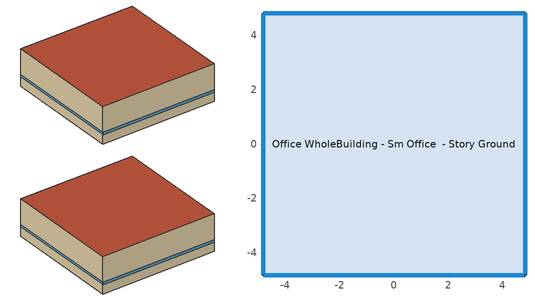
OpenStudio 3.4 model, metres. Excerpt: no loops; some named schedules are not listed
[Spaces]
Office WholeBuilding - Sm Office  - Story Ground
 floor ground (Foundation F 126 Perim 3855 Area 929): -4.82,-4.82 -4.82,4.82 4.82,4.82 4.82,-4.82 z0
 wall outside: -4.82,4.82 -4.82,-4.82 4.82,-4.82 4.82,4.82 -4.82,4.82 z0:3.05
 window (Window U-0.75 SHGC 0.65): -4.82,4.79 -4.82,-4.79 / 4.79,4.82 -4.79,4.82 / 4.82,-4.79 4.82,4.79 / -4.79,-4.82 4.79,-4.82 z0.76:0.95
 roof outside: 4.82,-4.82 4.82,4.82 -4.82,4.82 -4.82,-4.82 z3.05
[Site]
Chicago Ohare Intl Ap: Latitude {deg}=41.98; Longitude {deg}=-87.92; Time Zone {hr}=-6; Elevation {m}=201; Terrain=City
[Site:WaterMainsTemperature]
Calculation Method=Correlation; Annual Average Outdoor Air Temperature {C}=10.825; Maximum Difference In Monthly Average Outdoor Air Temperatures {deltaC}=27.71
[SizingPeriod:DesignDay] Daily Dry-Bulb Temperature Range {deltaC}=11.2; Barometric Pressure {Pa}=100666; Wind Speed {m/s}=4.6; Wind Direction {deg}=220; Sky Clearness=0; Rain Indicator=No; Snow Indicator=No; Day of Month=21; Month=7; Day Type=SummerDesignDay; Daylight Saving Time Indicator=No; Dry-Bulb Temperature Range Modifier Type=DefaultMultipliers; Solar Model Indicator=ASHRAETau; ASHRAE Clear Sky Optical Depth for Beam Irradiance=0.431; ASHRAE Clear Sky Optical Depth for Diffuse Irradiance=2.175
Name | Maximum Dry-Bulb Temperature {C} | Humidity Condition Type | Wetbulb or DewPoint at Maximum Dry-Bulb {C}
Hartford Bradley In Ann Clg .4% Condns DB=>MWB 1 | 33 | Wetbulb | 23
Hartford Bradley In Ann Clg .4% Condns WB=>MDB 1 | 30.4 | Wetbulb | 24.6
Hartford Bradley In Ann Clg 1% Condns DB=>MWB 1 | 31.4 | Wetbulb | 22.2
Hartford Bradley In Ann Clg 2% Condns DP=>MDB 1 | 25.5 | Dewpoint | 21.5
[ClimateZones]
Climate Zone Institution Name 1=ASHRAE; Climate Zone Document Name 1=ANSI/ASHRAE Standard 169; Climate Zone Document Year 1=2006; Climate Zone Value 1=ASHRAE 169-2013-5A; Climate Zone Institution Name 2=CEC; Climate Zone Document Name 2=California Climate Zone Descriptions; Climate Zone Document Year 2=1995
[Building]
ComStock DOE Ref Pre-1980|SmallOffice: North Axis {deg}=45; Default Construction Set=ComStock DOE Ref Pre-1980 - Office - ASHRAE 169-2013-5A; Default Schedule Set=Building Default Schedule Set; Standards Building Type=Office
[Site:GroundTemperature:FCfactorMethod]
January Ground Temperature {C}=9.7; February Ground Temperature {C}=6; March Ground Temperature {C}=-2.2; April Ground Temperature {C}=-3.4; May Ground Temperature {C}=-4.2; June Ground Temperature {C}=2.7; July Ground Temperature {C}=7.5; August Ground Temperature {C}=13.7; September Ground Temperature {C}=18.6; October Ground Temperature {C}=22; November Ground Temperature {C}=20.7; December Ground Temperature {C}=16.5
[Construction:FfactorGroundFloor]
Foundation F 126 Perim 3855 Area 929: F-Factor {W/m-K}=1.26344; Area {m2}=92.90304; PerimeterExposed {m}=38.5545
[DefaultConstructionSet]
ComStock DOE Ref Pre-1980 - Office - ASHRAE 169-2013-5A: Default Exterior Surface Constructions=Default Surface Constructions 1; Default Interior Surface Constructions=Default Surface Constructions 2; Default Ground Contact Surface Constructions=Default Surface Constructions 3; Default Exterior SubSurface Constructions=Default Sub Surface Constructions 1; Default Interior SubSurface Constructions=Default Sub Surface Constructions 2; Interior Partition Construction=Typical Interior Partition
[DefaultSurfaceConstructions]
Name | Floor Construction | Wall Construction | Roof Ceiling Construction
Default Surface Constructions 1 | Typical Insulated Exterior Mass Floor | Typical Insulated Metal Building Wall R-6.41 | Typical IEAD Roof R-13.89
Default Surface Constructions 2 | Typical Interior Floor | Typical Interior Wall | Typical Interior Ceiling
Default Surface Constructions 3 | Typical Insulated Carpeted 6in Slab Floor | Typical Insulated Basement Mass Wall
[Construction]
Typical Insulated Exterior Mass Floor: 4 in. Normalweight Concrete Floor, Typical Carpet Pad
Typical IEAD Roof R-13.89: Roof Membrane, Typical Insulation R-12.77, Metal Roof Surface
Typical Interior Floor: 100mm Normalweight concrete floor, CP02 CARPET PAD
Typical Interior Wall: G01 13mm gypsum board, G01 13mm gypsum board
Typical Interior Ceiling: CP02 CARPET PAD, 100mm Normalweight concrete floor
Typical Insulated Carpeted 6in Slab Floor: 6 in. Normalweight Concrete Floor, Typical Carpet Pad
Typical Insulated Basement Mass Wall: 8 in. Concrete Block Basement Wall
U 0.62 SHGC 0.41 Simple Glazing Window U-0.62 SHGC 0.41: U 0.62 SHGC 0.41 Simple Glazing U-0.62 SHGC 0.41
U 0.62 SHGC 0.41 Simple Glazing Window U-0.62 SHGC 0.41 1: U 0.62 SHGC 0.41 Simple Glazing U-0.62 SHGC 0.41 1
Typical Insulated Metal Door: F08 Metal surface, Typical Insulation R-5.11
U 0.88 SHGC 0.16 Sgl Ref-A-L Clr 6mm: REF A CLEAR LO 6MM
Typical Overhead Door: Typical Insulation R-5.11
Typical Interior Window: Clear 3mm
Typical Interior Door; Typical Interior Partition: G05 25mm wood
Typical Insulated Metal Building Wall R-6.41: Metal Siding, Typical Insulation R-5.11, 1/2IN Gypsum
InteriorFurnishings 1: Std Wood 6inch 1
Window U-0.75 SHGC 0.65: Simple Glazing Double - No LowE - Clear - Aluminum
[Material] Thermal Absorptance=0.9
Name | Roughness | Thickness {m} | Conductivity {W/m-K} | Density {kg/m3} | Specific Heat {J/kg-K} | Solar Absorptance | Visible Absorptance
4 in. Normalweight Concrete Floor | MediumRough | 0.1016 | 2.31 | 2322 | 832 | 0.7 | 0.7
1/2IN Gypsum | Smooth | 0.0127 | 0.16 | 784.9 | 830 | 0.4 | 0.4
Roof Membrane | VeryRough | 0.0095 | 0.16 | 1121.29 | 1460 | 0.7 | 0.7
Metal Roof Surface; F08 Metal surface | Smooth | 0.0008 | 45.28 | 7824 | 500 | 0.7 | 0.7
100mm Normalweight concrete floor | MediumRough | 0.1016 | 2.31045 | 2322 | 832.557 | 0.7 | 0.7
G01 13mm gypsum board | Smooth | 0.0127 | 0.160031 | 800.001 | 1090.73 | 0.7 | 0.5
6 in. Normalweight Concrete Floor | MediumRough | 0.1524 | 2.31 | 2322 | 832 | 0.7 | 0.7
8 in. Concrete Block Basement Wall | MediumRough | 0.2032 | 1.326 | 1842 | 912 | 0.7 | 0.7
G05 25mm wood | MediumSmooth | 0.0254 | 0.15 | 608 | 1630 | 0.5 | 0.5
Metal Siding | Smooth | 0.0015 | 44.96 | 7688.86 | 410 | 0.7 | 0.7
Std Wood 6inch 1 | MediumSmooth | 0.15 | 0.12 | 540 | 1210 | 0.7 | 0.7
[Material:NoMass] Roughness=Smooth; Thermal Absorptance=0.9; Solar Absorptance=0.7
Name | Thermal Resistance {m2-K/W} | Visible Absorptance
Typical Carpet Pad; CP02 CARPET PAD | 0.21648 | 0.8
Typical Insulation R-12.77 | 2.24922 | 0.7
Typical Insulation R-5.11 | 0.899809 | 0.7
[DefaultSubSurfaceConstructions]
Name | Fixed Window Construction | Operable Window Construction | Door Construction | Glass Door Construction | Overhead Door Construction | Tubular Daylight Dome Construction | Tubular Daylight Diffuser Construction
Default Sub Surface Constructions 1 | U 0.62 SHGC 0.41 Simple Glazing Window U-0.62 SHGC 0.41 | U 0.62 SHGC 0.41 Simple Glazing Window U-0.62 SHGC 0.41 1 | Typical Insulated Metal Door | U 0.88 SHGC 0.16 Sgl Ref-A-L Clr 6mm | Typical Overhead Door | Typical Interior Window | Typical Interior Window
Default Sub Surface Constructions 2 | Typical Interior Window | Typical Interior Window | Typical Interior Door
[WindowMaterial:SimpleGlazingSystem]
Name | U-Factor {W/m2-K} | Solar Heat Gain Coefficient | Visible Transmittance
U 0.62 SHGC 0.41 Simple Glazing U-0.62 SHGC 0.41; U 0.62 SHGC 0.41 Simple Glazing U-0.62 SHGC 0.41 1 | 3.52052 | 0.41 | 0.32
Simple Glazing Double - No LowE - Clear - Aluminum | 4.23598 | 0.646 | 0.671
[WindowMaterial:Glazing] Optical Data Type=SpectralAverage; Infrared Transmittance at Normal Incidence=0; Front Side Infrared Hemispherical Emissivity=0.84; Conductivity {W/m-K}=0.9; Dirt Correction Factor for Solar and Visible Transmittance=1; Solar Diffusing=No
Name | Thickness {m} | Solar Transmittance at Normal Incidence | Front Side Solar Reflectance at Normal Incidence | Back Side Solar Reflectance at Normal Incidence | Visible Transmittance at Normal Incidence | Front Side Visible Reflectance at Normal Incidence | Back Side Visible Reflectance at Normal Incidence | Back Side Infrared Hemispherical Emissivity
REF A CLEAR LO 6MM | 0.006 | 0.066 | 0.341 | 0.493 | 0.08 | 0.41 | 0.37 | 0.4
Clear 3mm | 0.003 | 0.837 | 0.075 | 0.075 | 0.898 | 0.081 | 0.081 | 0.84
[SpaceType]
Office WholeBuilding - Sm Office - ComStock DOE Ref Pre-1980: Default Schedule Set=Office WholeBuilding - Sm Office Schedule Set; Design Specification Outdoor Air Object=Office WholeBuilding - Sm Office Ventilation; Standards Building Type=Office; Standards Space Type=WholeBuilding - Sm Office
[BuildingStory]
Story Ground: Nominal Z Coordinate {m}=0; Nominal Floor to Floor Height {m}=3.048
[Space]
Office WholeBuilding - Sm Office  - Story Ground: Space Type=Office WholeBuilding - Sm Office - ComStock DOE Ref Pre-1980; Building Story=Story Ground; Thermal Zone=Zone Office WholeBuilding - Sm Office  - Story Ground
[ThermalZone]
Zone Office WholeBuilding - Sm Office  - Story Ground: Multiplier=1; Thermostat=Office WholeBuilding - Sm Office - ComStock DOE Ref Pre-1980 Thermostat; Use Ideal Air Loads=No
[People:Definition]
Office WholeBuilding - Sm Office People Definition: Number of People Calculation Method=People/Area; People per Space Floor Area {person/m2}=0.0538196; Fraction Radiant=0.3
[People]
Office WholeBuilding - Sm Office People: People Definition=Office WholeBuilding - Sm Office People Definition; Space or SpaceType=Office WholeBuilding - Sm Office - ComStock DOE Ref Pre-1980; Work Efficiency Schedule=Work Efficiency Schedule; Clothing Insulation Schedule=Clothing Schedule; Air Velocity Schedule=Air Velocity Schedule; Multiplier=1
[Lights:Definition] Design Level Calculation Method=Watts/Area; Fraction Visible=0.2; Return Air Fraction=0
Name | Watts per Space Floor Area {W/m2} | Fraction Radiant
Office WholeBuilding - Sm Office - ComStock DOE Ref Pre-1980 General Lights Definition | 5.0993 | 0.31
Office WholeBuilding - Sm Office - ComStock DOE Ref Pre-1980 Wall Wash Lights Definition | 3.64317 | 0.125
[ElectricEquipment:Definition]
Office WholeBuilding - Sm Office Elec Equip Definition: Design Level Calculation Method=Watts/Area; Watts per Space Floor Area {W/m2}=6.78126; Fraction Latent=0; Fraction Radiant=0.5; Fraction Lost=0
[ElectricEquipment]
Office WholeBuilding - Sm Office Elec Equip: Electric Equipment Definition=Office WholeBuilding - Sm Office Elec Equip Definition; Space or SpaceType=Office WholeBuilding - Sm Office - ComStock DOE Ref Pre-1980; Schedule=Office BLDG_EQUIP_EndUseData BPR Adjusted
[DesignSpecification:OutdoorAir]
Office WholeBuilding - Sm Office Ventilation: Outdoor Air Method=Sum; Outdoor Air Flow per Person {m3/s-person}=0.00943895
[DefaultScheduleSet]
Name | Number of People Schedule | People Activity Level Schedule | Lighting Schedule | Electric Equipment Schedule | Infiltration Schedule | Hours of Operation Schedule
Office WholeBuilding - Sm Office Schedule Set | Small Office Bldg Occ | Small Office Activity | Office BLDG_LIGHT_EndUseData | Office BLDG_EQUIP_EndUseData | Small Office Infil Quarter On
Building Default Schedule Set |  |  |  |  |  | Building Hours of Operation NonResidential
[SpaceInfiltration:DesignFlowRate]
Office WholeBuilding - Sm Office  - Story Ground Infiltration: Space or SpaceType=Office WholeBuilding - Sm Office  - Story Ground; Schedule=Always On Discrete; Design Flow Rate Calculation Method=Flow/ExteriorArea; Flow per Exterior Surface Area {m3/s-m2}=0.000572573; Constant Term Coefficient=0; Temperature Term Coefficient=0; Velocity Term Coefficient=0.224; Velocity Squared Term Coefficient=0
[Exterior:Lights:Definition]
Name | Design Level {W}
Parking Areas and Drives Def (W/ft^2) | 0.0497494
Building Facades Def (W/ft^2) | 0.25
Main Entries Def (W/ft) | 30
Other Doors Def (W/ft) | 25
[Exterior:Lights] Schedule=Always On Discrete; Control Option=AstronomicalClock
Name | Exterior Lights Definition | Multiplier
Parking Areas and Drives | Parking Areas and Drives Def (W/ft^2) | 1620
Building Facades | Building Facades Def (W/ft^2) | 1264.91
Main Entries | Main Entries Def (W/ft) | 8
Other Doors | Other Doors Def (W/ft) | 0.8
[ThermostatSetpoint:DualSetpoint]
Office WholeBuilding - Sm Office - ComStock DOE Ref Pre-1980 Thermostat: Heating Setpoint Temperature Schedule=Small Office HtgSetp; Cooling Setpoint Temperature Schedule=Small Office ClgSetp
[AvailabilityManager:NightCycle]
Availability Manager Night Cycle 1: Applicability Schedule=Always On Discrete; Control Type=CycleOnAnyZoneFansOnly; Thermostat Tolerance {deltaC}=1; Cycling Run Time {s}=1800
[InternalMass:Definition]
Internal Mass Definition 2: Construction=InteriorFurnishings 1; Design Level Calculation Method=SurfaceArea/Area; Surface Area per Space Floor Area=2
[InternalMass]
Office WholeBuilding - Sm Office  - Story Ground Mass: Internal Mass Definition=Internal Mass Definition 2; Space or SpaceType=Office WholeBuilding - Sm Office  - Story Ground; Multiplier=1
[Lights] Space or SpaceType=Office WholeBuilding - Sm Office - ComStock DOE Ref Pre-1980; Schedule=Office BLDG_LIGHT_EndUseData BPR Adjusted; Fraction Replaceable=1
Name | Lights Definition
Office WholeBuilding - Sm Office - ComStock DOE Ref Pre-1980 General Lighting | Office WholeBuilding - Sm Office - ComStock DOE Ref Pre-1980 General Lights Definition
Office WholeBuilding - Sm Office - ComStock DOE Ref Pre-1980 Wall Wash Lighting | Office WholeBuilding - Sm Office - ComStock DOE Ref Pre-1980 Wall Wash Lights Definition
[Coil:Heating:Electric]
Zone Office WholeBuilding - Sm Office  - Story Ground PSZ-AC DOAS Airloop DOAS Electric Heating Coil: Availability Schedule=Always On Discrete; Efficiency=1
[Schedule:Ruleset]
Name | Default Day Schedule | Summer Design Day Schedule | Winter Design Day Schedule
Clothing Schedule | Clothing Schedule Default Winter Clothes
Air Velocity Schedule | Air Velocity Schedule Default
Work Efficiency Schedule | Work Efficiency Schedule Default
Small Office Bldg Occ | Small Office Bldg Occ Default | Small Office Bldg Occ Summer Design Day | Small Office Bldg Occ Winter Design Day
Small Office Activity | Small Office Activity Default | Small Office Activity Summer Design Day | Small Office Activity Winter Design Day
Office BLDG_LIGHT_EndUseData | Office BLDG_LIGHT_EndUseData Default | Office BLDG_LIGHT_EndUseData Summer Design Day | Office BLDG_LIGHT_EndUseData Winter Design Day
Office BLDG_EQUIP_EndUseData | Office BLDG_EQUIP_EndUseData Default | Office BLDG_EQUIP_EndUseData Summer Design Day | Office BLDG_EQUIP_EndUseData Winter Design Day
Small Office Infil Quarter On | Small Office Infil Quarter On Default | Small Office Infil Quarter On Summer Design Day | Small Office Infil Quarter On Winter Design Day
Small Office HtgSetp | Small Office HtgSetp Default | Schedule Day 5 | Schedule Day 6
Small Office ClgSetp | Small Office ClgSetp Default | Schedule Day 2 | Schedule Day 3
Building Hours of Operation NonResidential | Building Hours of Operation NonResidential Default | Building Hours of Operation NonResidential Summer Design Day | Building Hours of Operation NonResidential Winter Design Day
Office BLDG_LIGHT_EndUseData BPR Adjusted | Office BLDG_LIGHT_EndUseData Default 1 | Office BLDG_LIGHT_EndUseData Summer Design Day 1 | Office BLDG_LIGHT_EndUseData Winter Design Day 1
Office BLDG_EQUIP_EndUseData BPR Adjusted | Office BLDG_EQUIP_EndUseData Default 1 | Office BLDG_EQUIP_EndUseData Summer Design Day 1 | Office BLDG_EQUIP_EndUseData Winter Design Day 1
[Schedule:Day]
Clothing Schedule Default Winter Clothes; Office BLDG_LIGHT_EndUseData Summer Design Day; Office BLDG_EQUIP_EndUseData Summer Design Day; Small Office Infil Quarter On Sun Day; Building Hours of Operation NonResidential Winter Design Day; Building Hours of Operation NonResidential Summer Design Day; Office BLDG_LIGHT_EndUseData Summer Design Day 1; Office BLDG_EQUIP_EndUseData Summer Design Day 1: 24, 0, 1
Clothing Schedule Summer Clothes: 24, 0, 0.5
Air Velocity Schedule Default: 24, 0, 0.2
Work Efficiency Schedule Default; Small Office Bldg Occ Winter Design Day; Office BLDG_LIGHT_EndUseData Winter Design Day; Office BLDG_EQUIP_EndUseData Winter Design Day; Office BLDG_LIGHT_EndUseData Winter Design Day 1; Office BLDG_EQUIP_EndUseData Winter Design Day 1: 24, 0, 0
Small Office Bldg Occ Default: Yes, 0, 5, 0.0791667, 0, 15, 0.075, 0, 25, 0.0708333, 0, 35, 0.0666667, 0, 45, 0.0625, 0, 55, 0.0583333, 1, 5, 0.0541667, 1, 15, 0.05, 2, 15, 0.05, 2, 25, 0.0388889, 2, 35, 0.0277778, 2, 45, 0.0166667, 2, 55, 0.00555556, 3, 0, 0, 6, 30, 0, 6, 40, 0.0166667, 6, 50, 0.0333333, 7, 0, 0.05, 7, 10, 0.0666667, 7, 20, 0.0833333, 7, 30, 0.1, 7, 40, 0.116667, 7, 50, 0.133333, 8, 0, 0.15, 8, 9, 0.166667, 8, 19, 0.183333, 8, 29, 0.2, 8, 30, 0.2, 8, 39, 0.325, 8, 49, 0.45, 8, 59, 0.575, 9, 9, 0.7, 9, 19, 0.825, 9, 29, 0.95, 9, 30, 0.95, 14, 7, 0.95, 14, 17, 0.875, 14, 27, 0.8, 14, 37, 0.725, 14, 47, 0.65, 14, 57, 0.575, 15, 7, 0.5, 15, 17, 0.575, 15, 27, 0.65, 15, 37, 0.725, 15, 47, 0.8, 15, 57, 0.875, 16, 7, 0.95, 20, 45, 0.95, 20, 55, 0.841667, 21, 5, 0.733333, 21, 15, 0.625, 21, 25, 0.516667, 21, 35, 0.408333, 21, 45, 0.3, 21, 55, 0.266667, 22, 5, 0.233333, 22, 15, 0.2, 22, 25, 0.166667, 22, 35, 0.133333, 22, 45, 0.1, 23, 15, 0.1, 23, 25, 0.0958333, 23, 35, 0.0916667, 23, 45, 0.0875, 23, 55, 0.0833333, 24, 0, 0.0791667
Small Office Bldg Occ Sat Day: Yes, 4, 45, 0, 4, 55, 0.00833333, 5, 5, 0.0166667, 5, 15, 0.025, 5, 25, 0.0333333, 5, 35, 0.0416667, 5, 45, 0.05, 5, 55, 0.0583333, 6, 5, 0.0666667, 6, 15, 0.075, 6, 25, 0.0833333, 6, 35, 0.0916667, 6, 45, 0.1, 6, 55, 0.107619, 7, 5, 0.115238, 7, 15, 0.122857, 7, 25, 0.130476, 7, 35, 0.138095, 7, 45, 0.145714, 7, 55, 0.153333, 8, 5, 0.160952, 8, 15, 0.168571, 8, 25, 0.17619, 8, 35, 0.18381, 8, 45, 0.191429, 8, 54, 0.199048, 9, 4, 0.206667, 9, 14, 0.214286, 9, 24, 0.221905, 9, 34, 0.229524, 9, 44, 0.237143, 9, 54, 0.244762, 10, 4, 0.252381, 10, 14, 0.26, 10, 24, 0.267619, 10, 34, 0.275238, 10, 44, 0.282857, 10, 54, 0.290476, 11, 4, 0.298095, 11, 7, 0.3, 12, 7, 0.3, 12, 17, 0.291667, 12, 27, 0.283333, 12, 37, 0.275, 12, 47, 0.266667, 12, 57, 0.258333, 13, 7, 0.25, 13, 17, 0.241667, 13, 27, 0.233333, 13, 37, 0.225, 13, 47, 0.216667, 13, 57, 0.208333, 14, 7, 0.2, 14, 17, 0.191667, 14, 27, 0.183333, 14, 37, 0.175, 14, 47, 0.166667, 14, 57, 0.158333, 15, 7, 0.15, 15, 17, 0.141667, 15, 27, 0.133333, 15, 37, 0.125, 15, 47, 0.116667, 15, 57, 0.108333, 16, 7, 0.1, 19, 30, 0.1, 19, 40, 0.0958333, 19, 50, 0.0916667, 20, 0, 0.0875, 20, 10, 0.0833333, 20, 20, 0.0791667, 20, 30, 0.075, 20, 40, 0.0708333, 20, 50, 0.0666667, 21, 0, 0.0625, 21, 10, 0.0583333, 21, 20, 0.0541667, 21, 30, 0.05, 21, 40, 0.0458333, 21, 50, 0.0416667, 22, 0, 0.0375, 22, 10, 0.0333333, 22, 20, 0.0291667, 22, 30, 0.025, 22, 40, 0.0208333, 22, 50, 0.0166667, 23, 0, 0.0125, 23, 10, 0.00833333, 23, 20, 0.00416667, 23, 30, 0, 24, 0, 0
Small Office Bldg Occ Summer Design Day: 6, 0, 0, 22, 0, 1, 24, 0, 0.05
Small Office Bldg Occ WntrDsn|Sun Day: Yes, 5, 45, 0, 24, 0, 0
Small Office Activity Default; autogen Small Office Activity 0_day_sch; autogen Small Office Activity 1_day_sch: Yes, 24, 0, 120
Small Office Activity Winter Design Day; Small Office Activity Summer Design Day: 24, 0, 120
Office BLDG_LIGHT_EndUseData Default: Yes, 0, 5, 0.0897193, 0, 15, 0.088864, 0, 25, 0.0880087, 0, 35, 0.0871533, 0, 45, 0.086298, 0, 55, 0.0864745, 1, 5, 0.086651, 1, 15, 0.0868275, 1, 25, 0.087004, 1, 35, 0.0871805, 1, 45, 0.087357, 1, 55, 0.0872638, 2, 5, 0.0871707, 2, 15, 0.0870775, 2, 25, 0.0869843, 2, 30, 0.033997, 2, 35, 0.0868912, 2, 39, 0.034449, 2, 45, 0.086798, 2, 49, 0.034901, 2, 55, 0.0813232, 2, 59, 0.035353, 3, 5, 0.0758483, 3, 9, 0.035805, 3, 15, 0.0703735, 3, 19, 0.036257, 3, 25, 0.0648987, 3, 29, 0.036709, 3, 30, 0.036709, 3, 35, 0.0594238, 3, 39, 0.0389998, 3, 45, 0.053949, 3, 49, 0.0412907, 3, 55, 0.0531798, 3, 59, 0.0435815, 4, 5, 0.0524107, 4, 9, 0.0458723, 4, 15, 0.0516415, 4, 19, 0.0481632, 4, 25, 0.0508723, 4, 30, 0.050454, 4, 35, 0.0501032, 4, 40, 0.0485905, 4, 45, 0.049334, 4, 50, 0.046727, 5, 0, 0.0448635, 5, 10, 0.043, 5, 20, 0.0411365, 5, 30, 0.039273, 5, 40, 0.0395075, 5, 50, 0.039742, 6, 0, 0.0399765, 6, 10, 0.040211, 6, 20, 0.0404455, 6, 30, 0.04068, 6, 40, 0.0481952, 6, 50, 0.0557103, 7, 0, 0.0632255, 7, 10, 0.0707407, 7, 20, 0.0782558, 7, 30, 0.085771, 7, 40, 0.102601, 7, 50, 0.119431, 8, 0, 0.136262, 8, 9, 0.153092, 8, 19, 0.169922, 8, 29, 0.186752, 8, 30, 0.186752, 8, 39, 0.245974, 8, 49, 0.305197, 8, 59, 0.364419, 9, 9, 0.423641, 9, 19, 0.482864, 9, 29, 0.542086, 9, 30, 0.542086, 9, 39, 0.580584, 9, 49, 0.619082, 9, 59, 0.657579, 10, 9, 0.696077, 10, 19, 0.734575, 10, 29, 0.773073, 10, 30, 0.773073, 10, 39, 0.784763, 10, 49, 0.796454, 10, 59, 0.808144, 11, 9, 0.819834, 11, 19, 0.831525, 11, 29, 0.843215, 11, 30, 0.843215, 11, 39, 0.843646, 11, 49, 0.844077, 11, 59, 0.844507, 12, 9, 0.844938, 12, 19, 0.845369, 12, 29, 0.8458, 12, 39, 0.846231, 12, 49, 0.846661, 12, 59, 0.847092, 13, 9, 0.847523, 13, 19, 0.847954, 13, 29, 0.848385, 13, 39, 0.848815, 13, 49, 0.849246, 13, 59, 0.849677, 14, 7, 0.85, 14, 17, 0.844657, 14, 27, 0.839313, 14, 37, 0.83397, 14, 47, 0.828626, 14, 57, 0.823283, 15, 7, 0.817939, 15, 17, 0.809622, 15, 27, 0.801306, 15, 37, 0.792989, 15, 47, 0.784672, 15, 57, 0.776356, 16, 7, 0.768039, 16, 17, 0.772064, 16, 27, 0.776089, 16, 37, 0.780114, 16, 47, 0.784138, 16, 57, 0.788163, 17, 7, 0.792188, 17, 17, 0.78769, 17, 27, 0.783193, 17, 37, 0.778695, 17, 47, 0.774197, 17, 57, 0.7697, 18, 7, 0.765202, 18, 17, 0.757681, 18, 27, 0.75016, 18, 37, 0.742639, 18, 47, 0.735118, 18, 57, 0.727597, 19, 7, 0.720076, 19, 17, 0.712555, 19, 27, 0.705034, 19, 37, 0.697513, 19, 47, 0.689992, 19, 57, 0.682471, 20, 7, 0.67495, 20, 17, 0.667429, 20, 27, 0.659908, 20, 37, 0.652387, 20, 45, 0.646746, 20, 55, 0.588936, 21, 5, 0.531125, 21, 15, 0.473315, 21, 25, 0.415505, 21, 35, 0.357694, 21, 45, 0.299884, 21, 55, 0.272467, 22, 5, 0.245049, 22, 15, 0.217631, 22, 25, 0.190214, 22, 35, 0.162796, 22, 45, 0.135379, 22, 55, 0.128054, 23, 5, 0.120729, 23, 15, 0.113405, 23, 25, 0.10608, 23, 35, 0.0987548, 23, 45, 0.09143, 23, 55, 0.0905747, 24, 0, 0.0897193
Office BLDG_LIGHT_EndUseData Sat Day: Yes, 0, 10, 0.0231778, 0, 15, 0.00555501, 0, 20, 0.0230559, 0, 24, 0.00566977, 0, 30, 0.0229339, 0, 34, 0.00578453, 0, 40, 0.022812, 0, 44, 0.00589928, 0, 49, 0.02269, 0, 50, 0.0419031, 0, 54, 0.00601404, 0, 59, 0.0225681, 1, 0, 0.0418753, 1, 4, 0.0061288, 1, 9, 0.0224461, 1, 10, 0.0418794, 1, 15, 0.00624355, 1, 19, 0.0223241, 1, 20, 0.0418836, 1, 25, 0.00520296, 1, 30, 0.0222022, 1, 35, 0.00416237, 1, 40, 0.0220802, 1, 45, 0.00312178, 1, 50, 0.0219583, 1, 55, 0.00208118, 2, 0, 0.0218363, 2, 5, 0.00104059, 2, 9, 0.0217144, 2, 15, 0, 2, 19, 0.0215924, 2, 24, 0.000811079, 2, 29, 0.0214704, 2, 34, 0.00162216, 2, 39, 0.0213485, 2, 44, 0.00243324, 2, 49, 0.0212265, 2, 54, 0.00324432, 2, 59, 0.0211046, 3, 4, 0.00405539, 3, 9, 0.0209826, 3, 14, 0.00486647, 3, 15, 0.00486647, 3, 19, 0.0208607, 3, 24, 0.00426646, 3, 29, 0.0207387, 3, 34, 0.00366645, 3, 39, 0.0206167, 3, 44, 0.00306645, 3, 49, 0.0204948, 3, 54, 0.00246644, 3, 59, 0.0203728, 4, 4, 0.00186643, 4, 9, 0.0202509, 4, 15, 0.00126642, 4, 19, 0.0201289, 4, 25, 0.00145658, 4, 29, 0.020007, 4, 35, 0.00164674, 4, 39, 0.019885, 4, 45, 0.00183691, 4, 49, 0.019763, 4, 55, 0.00202707, 5, 0, 0.0196411, 5, 5, 0.00221724, 5, 10, 0.0195191, 5, 15, 0.0024074, 5, 20, 0.0193972, 5, 25, 0.00495627, 5, 30, 0.0192752, 5, 35, 0.00750515, 5, 40, 0.0191533, 5, 45, 0.010054, 5, 50, 0.0190313, 5, 55, 0.0126029, 6, 0, 0.0189093, 6, 5, 0.0151518, 6, 10, 0.0187874, 6, 15, 0.0177006, 6, 20, 0.0186654, 6, 25, 0.0160862, 6, 30, 0.0185435, 6, 35, 0.0144718, 6, 40, 0.0184215, 6, 45, 0.0128574, 6, 50, 0.0182995, 6, 55, 0.0112429, 7, 0, 0.0181776, 7, 5, 0.00962851, 7, 10, 0.0180556, 7, 15, 0.00801409, 7, 20, 0.0179337, 7, 25, 0.010246, 7, 30, 0.0178117, 7, 35, 0.012478, 7, 40, 0.0176898, 7, 45, 0.0147099, 7, 50, 0.0175678, 7, 55, 0.0169418, 8, 0, 0.0174458, 8, 5, 0.0191738, 8, 10, 0.0173239, 8, 15, 0.0214057, 8, 20, 0.0172019, 8, 24, 0.0228208, 8, 30, 0.01708, 8, 34, 0.0242358, 8, 40, 0.016958, 8, 44, 0.0256509, 8, 50, 0.0168361, 8, 54, 0.0270659, 9, 0, 0.0167141, 9, 4, 0.0284809, 9, 10, 0.0165921, 9, 14, 0.029896, 9, 20, 0.0164702, 9, 24, 0.031311, 9, 30, 0.0163482, 9, 34, 0.0327261, 9, 39, 0.0162263, 9, 44, 0.0341411, 9, 49, 0.0161043, 9, 54, 0.0355562, 9, 59, 0.0159824, 10, 4, 0.0369712, 10, 9, 0.0158604, 10, 14, 0.0383863, 10, 19, 0.0157384, 10, 24, 0.0398013, 10, 29, 0.0156165, 10, 34, 0.0412163, 10, 39, 0.0154945, 10, 44, 0.0426314, 10, 49, 0.0153726, 10, 54, 0.0440464, 10, 59, 0.0152506, 11, 4, 0.0454615, 11, 9, 0.0151287, 11, 14, 0.0468765, 11, 19, 0.0150067, 11, 24, 0.0482916, 11, 29, 0.0148847, 11, 34, 0.0497066, 11, 37, 0.0500604, 11, 39, 0.0147628, 11, 47, 0.0566684, 11, 49, 0.0146408, 11, 57, 0.0632764, 11, 59, 0.0145189, 12, 7, 0.0698844, 12, 9, 0.0143969, 12, 17, 0.0764924, 12, 19, 0.014275, 12, 27, 0.0831004, 12, 29, 0.014153, 12, 37, 0.0897084, 12, 39, 0.014031, 12, 49, 0.0139091, 12, 59, 0.0137871, 13, 9, 0.0136652, 13, 19, 0.0135432, 13, 29, 0.0134213, 13, 39, 0.0132993, 13, 49, 0.0131773, 13, 59, 0.0130554, 14, 9, 0.0129334, 14, 19, 0.0128115, 14, 29, 0.0126895, 14, 37, 0.0897084, 14, 39, 0.0125676, 14, 47, 0.0881019, 14, 49, 0.0124456, 14, 57, 0.0864954, 14, 59, 0.0123236, 15, 7, 0.0848889, 15, 9, 0.0122017, 15, 17, 0.0832824, 15, 19, 0.0120797, 15, 27, 0.0816759, 15, 29, 0.0119578, 15, 37, 0.0800694, 15, 39, 0.0118358, 15, 47, 0.0787936, 15, 49, 0.0117139, 15, 57, 0.0775177, 15, 59, 0.0115919, 16, 7, 0.0762419, 16, 9, 0.0114699, 16, 17, 0.074966, 16, 19, 0.011348, 16, 27, 0.0736902, 16, 29, 0.011226, 16, 37, 0.0724143, 16, 39, 0.0111041, 16, 47, 0.0711385, 16, 49, 0.0109821, 16, 57, 0.0698626, 16, 59, 0.0108602, 17, 7, 0.0685868, 17, 9, 0.0107382, 17, 17, 0.0673109, 17, 19, 0.0106162, 17, 27, 0.066035, 17, 29, 0.0104943, 17, 37, 0.0647592, 17, 39, 0.0103723, 17, 47, 0.0634833, 17, 49, 0.0102504, 17, 57, 0.0622075, 17, 59, 0.0101284, 18, 7, 0.0609316, 18, 9, 0.0100065, 18, 17, 0.0596558, 18, 19, 0.0098845, 18, 27, 0.0583799, 18, 29, 0.00976254, 18, 37, 0.0571041, 18, 39, 0.00964058, 18, 47, 0.0558282, 18, 49, 0.00951862, 18, 57, 0.0545524, 18, 59, 0.00939667, 19, 0, 0.0542334, 19, 9, 0.00927471, 19, 10, 0.0534844, 19, 19, 0.00915275, 19, 20, 0.0527354, 19, 30, 0.0090308, 19, 40, 0.00890884, 19, 50, 0.00878688, 20, 0, 0.00866492, 20, 10, 0.00854297, 20, 20, 0.00842101, 20, 30, 0.00829905, 20, 40, 0.00817709, 20, 50, 0.00805514, 21, 0, 0.00793318, 21, 10, 0.00781122, 21, 20, 0.00768927, 21, 30, 0.00756731, 21, 40, 0.00744535, 21, 50, 0.00732339, 22, 0, 0.041886, 22, 10, 0.042165, 22, 20, 0.042444, 22, 30, 0.042723, 22, 40, 0.043002, 22, 50, 0.043281, 23, 0, 0.04356, 23, 10, 0.0433071, 23, 20, 0.0430541, 23, 30, 0.0428012, 23, 40, 0.0425482, 23, 50, 0.0422952, 24, 0, 0.00720144
Office BLDG_LIGHT_EndUseData Sun Day: Yes, 0, 5, 0.0425541, 0, 10, 0.0640192, 0, 15, 0.0447364, 0, 20, 0.0639995, 0, 24, 0.0476309, 0, 30, 0.0639799, 0, 34, 0.0505254, 0, 40, 0.0639602, 0, 44, 0.05342, 0, 49, 0.0639405, 0, 54, 0.0563145, 0, 59, 0.0639208, 1, 4, 0.059209, 1, 9, 0.0639012, 1, 15, 0.0621036, 1, 19, 0.0638815, 1, 25, 0.0622702, 1, 30, 0.0638618, 1, 35, 0.0624369, 1, 40, 0.0638421, 1, 45, 0.0626035, 1, 50, 0.0638224, 1, 55, 0.0627701, 2, 0, 0.0638028, 2, 5, 0.0629368, 2, 9, 0.0637831, 2, 15, 0.0631034, 2, 19, 0.0637634, 2, 24, 0.063171, 2, 29, 0.0637437, 2, 34, 0.0632387, 2, 39, 0.063724, 2, 44, 0.0633063, 2, 49, 0.0637044, 2, 54, 0.0633739, 2, 59, 0.0636847, 3, 4, 0.0634415, 3, 9, 0.063665, 3, 14, 0.0635092, 3, 15, 0.0635092, 3, 19, 0.0636453, 3, 24, 0.0635128, 3, 29, 0.0636256, 3, 34, 0.0635164, 3, 39, 0.063606, 3, 44, 0.06352, 3, 49, 0.0635863, 3, 54, 0.0635236, 3, 59, 0.0635666, 4, 4, 0.0635272, 4, 9, 0.0635469, 4, 15, 0.0635307, 4, 19, 0.0635272, 4, 25, 0.0543903, 4, 29, 0.0635076, 4, 35, 0.0452499, 4, 39, 0.0634879, 4, 45, 0.0361094, 4, 49, 0.0634682, 4, 55, 0.026969, 5, 0, 0.0634485, 5, 5, 0.0178286, 5, 10, 0.0634288, 5, 15, 0.00868815, 5, 20, 0.0634092, 5, 25, 0.00876436, 5, 30, 0.0633895, 5, 35, 0.00884057, 5, 40, 0.0633698, 5, 45, 0.00891679, 5, 50, 0.0633501, 5, 55, 0.008993, 6, 0, 0.0633304, 6, 5, 0.00906921, 6, 10, 0.0633108, 6, 15, 0.00914542, 6, 20, 0.0632911, 6, 25, 0.00844681, 6, 30, 0.0632714, 6, 35, 0.0077482, 6, 40, 0.0632517, 6, 45, 0.0070496, 6, 50, 0.0632321, 6, 55, 0.00635099, 7, 0, 0.0632124, 7, 5, 0.00565238, 7, 10, 0.0631927, 7, 15, 0.00495377, 7, 20, 0.063173, 7, 25, 0.00507691, 7, 30, 0.0631533, 7, 35, 0.00520006, 7, 40, 0.0631337, 7, 45, 0.0053232, 7, 50, 0.063114, 7, 55, 0.00544634, 8, 0, 0.0630943, 8, 5, 0.00556948, 8, 10, 0.0630746, 8, 15, 0.00569263, 8, 20, 0.0630549, 8, 24, 0.00578542, 8, 30, 0.0630353, 8, 34, 0.00587821, 8, 40, 0.0630156, 8, 44, 0.005971, 8, 50, 0.0629959, 8, 54, 0.00606379, 9, 0, 0.0629762, 9, 4, 0.00615658, 9, 10, 0.0629565, 9, 14, 0.00624937, 9, 15, 0.00624937, 9, 20, 0.0629369, 9, 24, 0.00520781, 9, 30, 0.0629172, 9, 34, 0.00416625, 9, 39, 0.0628975, 9, 44, 0.00312469, 9, 49, 0.0628778, 9, 54, 0.00208312, 9, 59, 0.0628581, 10, 4, 0.00104156, 10, 9, 0.0628385, 10, 14, 0, 10, 15, 0, 10, 19, 0.0628188, 10, 29, 0.0627991, 10, 39, 0.0627794, 10, 49, 0.0627597, 10, 59, 0.0627401, 11, 9, 0.0627204, 11, 19, 0.0627007, 11, 29, 0.062681, 11, 39, 0.0626614, 11, 49, 0.0626417, 11, 59, 0.062622, 12, 9, 0.0626023, 12, 19, 0.0625826, 12, 29, 0.062563, 12, 39, 0.0625433, 12, 49, 0.0625236, 12, 59, 0.0625039, 13, 9, 0.0624842, 13, 19, 0.0624646, 13, 29, 0.0624449, 13, 39, 0.0624252, 13, 49, 0.0624055, 13, 59, 0.0623858, 14, 9, 0.0623662, 14, 19, 0.0623465, 14, 29, 0.0623268, 14, 39, 0.0623071, 14, 49, 0.0622874, 14, 59, 0.0622678, 15, 9, 0.0622481, 15, 19, 0.0622284, 15, 29, 0.0622087, 15, 39, 0.062189, 15, 49, 0.0621694, 15, 59, 0.0621497, 16, 9, 0.06213, 16, 19, 0.0621103, 16, 29, 0.0620906, 16, 39, 0.062071, 16, 49, 0.0620513, 16, 59, 0.0620316, 17, 9, 0.0620119, 17, 19, 0.0619923, 17, 29, 0.0619726, 17, 39, 0.0619529, 17, 49, 0.0619332, 17, 59, 0.0619135, 18, 9, 0.0618939, 18, 15, 0.061884, 18, 25, 0.0618908, 18, 35, 0.0618976, 18, 45, 0.0619044, 18, 55, 0.0619112, 19, 5, 0.061918, 19, 15, 0.0619248, 19, 25, 0.0622356, 19, 35, 0.0625463, 19, 45, 0.0628571, 19, 55, 0.0631678, 20, 5, 0.0634786, 20, 15, 0.0637893, 20, 25, 0.0625572, 20, 35, 0.0613251, 20, 45, 0.060093, 20, 55, 0.0588609, 21, 5, 0.0576289, 21, 15, 0.0563968, 21, 25, 0.0575254, 21, 35, 0.058654, 21, 45, 0.0597826, 21, 55, 0.0609112, 22, 5, 0.0620398, 22, 15, 0.0631684, 22, 25, 0.0579141, 22, 35, 0.0526599, 22, 45, 0.0474056, 22, 55, 0.0421513, 23, 5, 0.036897, 23, 15, 0.0316428, 23, 25, 0.033825, 23, 35, 0.0360073, 23, 45, 0.0381896, 23, 55, 0.0403718, 24, 0, 0.0425541
Office BLDG_EQUIP_EndUseData Default: Yes, 0, 5, 0.586967, 0, 15, 0.5934, 0, 25, 0.599833, 0, 35, 0.606267, 0, 45, 0.6127, 0, 55, 0.6203, 1, 5, 0.6279, 1, 15, 0.6355, 1, 25, 0.6431, 1, 35, 0.6507, 1, 45, 0.6583, 1, 55, 0.660817, 2, 5, 0.663333, 2, 15, 0.66585, 2, 25, 0.668367, 2, 30, 0.5806, 2, 35, 0.670883, 2, 39, 0.580533, 2, 45, 0.6734, 2, 49, 0.580467, 2, 55, 0.664332, 2, 59, 0.5804, 3, 5, 0.655263, 3, 9, 0.580333, 3, 15, 0.646195, 3, 19, 0.580267, 3, 25, 0.637127, 3, 29, 0.5802, 3, 30, 0.5802, 3, 35, 0.628058, 3, 39, 0.57735, 3, 45, 0.61899, 3, 49, 0.5745, 3, 55, 0.605775, 3, 59, 0.57165, 4, 5, 0.59256, 4, 9, 0.5688, 4, 15, 0.579345, 4, 19, 0.56595, 4, 25, 0.56613, 4, 30, 0.5631, 4, 35, 0.552915, 4, 40, 0.560417, 4, 45, 0.5397, 4, 50, 0.557733, 5, 0, 0.55505, 5, 10, 0.552367, 5, 20, 0.549683, 5, 30, 0.547, 5, 40, 0.545383, 5, 50, 0.543767, 6, 0, 0.54215, 6, 10, 0.540533, 6, 20, 0.538917, 6, 30, 0.5373, 6, 40, 0.537517, 6, 50, 0.537733, 7, 0, 0.53795, 7, 10, 0.538167, 7, 20, 0.538383, 7, 30, 0.5386, 7, 40, 0.5485, 7, 50, 0.5584, 8, 0, 0.5683, 8, 9, 0.5782, 8, 19, 0.5881, 8, 29, 0.598, 8, 30, 0.598, 8, 39, 0.612533, 8, 49, 0.627067, 8, 59, 0.6416, 9, 9, 0.656133, 9, 19, 0.670667, 9, 29, 0.6852, 9, 30, 0.6852, 9, 39, 0.701133, 9, 49, 0.717067, 9, 59, 0.733, 10, 9, 0.748933, 10, 19, 0.764867, 10, 29, 0.7808, 10, 30, 0.7808, 10, 39, 0.7949, 10, 49, 0.809, 10, 59, 0.8231, 11, 9, 0.8372, 11, 19, 0.8513, 11, 29, 0.8654, 11, 30, 0.8654, 11, 39, 0.866752, 11, 49, 0.868105, 11, 59, 0.869457, 12, 9, 0.87081, 12, 19, 0.872162, 12, 29, 0.873514, 12, 39, 0.874867, 12, 49, 0.876219, 12, 59, 0.877571, 13, 9, 0.878924, 13, 19, 0.880276, 13, 29, 0.881629, 13, 39, 0.882981, 13, 49, 0.884333, 13, 59, 0.885686, 14, 7, 0.8867, 14, 17, 0.8859, 14, 27, 0.8851, 14, 37, 0.8843, 14, 47, 0.8835, 14, 57, 0.8827, 15, 7, 0.8819, 15, 17, 0.8717, 15, 27, 0.8615, 15, 37, 0.8513, 15, 47, 0.8411, 15, 57, 0.8309, 16, 7, 0.8207, 16, 17, 0.814033, 16, 27, 0.807367, 16, 37, 0.8007, 16, 47, 0.794033, 16, 57, 0.787367, 17, 7, 0.7807, 17, 17, 0.773133, 17, 27, 0.765567, 17, 37, 0.758, 17, 47, 0.750433, 17, 57, 0.742867, 18, 7, 0.7353, 18, 17, 0.731167, 18, 27, 0.727033, 18, 37, 0.7229, 18, 47, 0.718767, 18, 57, 0.714633, 19, 7, 0.7105, 19, 17, 0.706367, 19, 27, 0.702233, 19, 37, 0.6981, 19, 47, 0.693967, 19, 57, 0.689833, 20, 7, 0.6857, 20, 17, 0.681567, 20, 27, 0.677433, 20, 37, 0.6733, 20, 45, 0.6702, 20, 55, 0.6593, 21, 5, 0.6484, 21, 15, 0.6375, 21, 25, 0.6266, 21, 35, 0.6157, 21, 45, 0.6048, 21, 55, 0.598333, 22, 5, 0.591867, 22, 15, 0.5854, 22, 25, 0.578933, 22, 35, 0.572467, 22, 45, 0.566, 22, 55, 0.56735, 23, 5, 0.5687, 23, 15, 0.57005, 23, 25, 0.5714, 23, 35, 0.57275, 23, 45, 0.5741, 23, 55, 0.580533, 24, 0, 0.586967
Small Office Infil Quarter On Default; Small Office Infil Quarter On Summer Design Day: 6, 0, 1, 22, 0, 0.25, 24, 0, 1
Small Office Infil Quarter On Winter Design Day; Small Office Infil Quarter On WntrDsn|Sat Day: 6, 0, 1, 18, 0, 0.25, 24, 0, 1
Small Office HtgSetp Default: Yes, 2, 15, 18.3333, 7, 0, 15.5556, 24, 0, 18.3333
Small Office HtgSetp Sat Day: Yes, 5, 45, 15.5556, 22, 30, 18.3333, 24, 0, 15.5556
Small Office HtgSetp SmrDsn|Sun Day: Yes, 5, 45, 15.5556, 24, 0, 15.5556
Small Office ClgSetp Default: Yes, 2, 15, 22.2222, 7, 0, 25.5556, 24, 0, 22.2222
Small Office ClgSetp Sat Day: Yes, 5, 45, 25.5556, 22, 30, 22.2222, 24, 0, 25.5556
Small Office ClgSetp WntrDsn|Sun Day: Yes, 5, 45, 25.5556, 24, 0, 25.5556
Building Hours of Operation NonResidential Default: 9, 0, 0, 22, 15, 1, 24, 0, 0
Building Hours of Operation NonResidential Saturday; Building Hours of Operation NonResidential Sunday: 5, 45, 0, 21, 30, 1, 24, 0, 0
Office BLDG_LIGHT_EndUseData Default 1: No, 0, 5, 0.0580439, 0, 15, 0.0571529, 0, 25, 0.0562619, 0, 35, 0.055371, 0, 45, 0.05448, 0, 55, 0.0546639, 1, 5, 0.0548477, 1, 15, 0.0550316, 1, 25, 0.0552154, 1, 35, 0.0553993, 1, 45, 0.0555831, 1, 55, 0.0554861, 2, 5, 0.055389, 2, 15, 0.055292, 2, 25, 0.0551949, 2, 30, 0, 2, 35, 0.0550979, 2, 39, 0.000470832, 2, 45, 0.0550008, 2, 49, 0.000941663, 2, 55, 0.0492979, 2, 59, 0.00141249, 3, 5, 0.043595, 3, 9, 0.00188333, 3, 15, 0.037892, 3, 19, 0.00235416, 3, 25, 0.0321891, 3, 29, 0.00282499, 3, 30, 0.00282499, 3, 35, 0.0264862, 3, 39, 0.00521127, 3, 45, 0.0207833, 3, 49, 0.00759754, 3, 55, 0.019982, 3, 59, 0.00998382, 4, 5, 0.0191808, 4, 9, 0.0123701, 4, 15, 0.0183796, 4, 19, 0.0147564, 4, 25, 0.0175784, 4, 30, 0.0171426, 4, 35, 0.0167772, 4, 40, 0.0152015, 4, 45, 0.015976, 4, 50, 0.0132604, 5, 0, 0.0113192, 5, 10, 0.00937809, 5, 20, 0.00743695, 5, 30, 0.00549581, 5, 40, 0.00574008, 5, 50, 0.00598435, 6, 0, 0.00622862, 6, 10, 0.00647289, 6, 20, 0.00671716, 6, 30, 0.00696143, 6, 40, 0.0147897, 6, 50, 0.022618, 7, 0, 0.0304462, 7, 10, 0.0382745, 7, 20, 0.0461028, 7, 30, 0.0539311, 7, 40, 0.0714624, 7, 50, 0.0889938, 8, 0, 0.106525, 8, 9, 0.124056, 8, 19, 0.141588, 8, 29, 0.159119, 8, 30, 0.159119, 8, 39, 0.220809, 8, 49, 0.282499, 8, 59, 0.344188, 9, 9, 0.405878, 9, 19, 0.467568, 9, 29, 0.529257, 9, 30, 0.529257, 9, 39, 0.569359, 9, 49, 0.609461, 9, 59, 0.649563, 10, 9, 0.689664, 10, 19, 0.729766, 10, 29, 0.769868, 10, 30, 0.769868, 10, 39, 0.782045, 10, 49, 0.794223, 10, 59, 0.8064, 11, 9, 0.818578, 11, 19, 0.830755, 11, 29, 0.842932, 11, 30, 0.842932, 11, 39, 0.843381, 11, 49, 0.84383, 11, 59, 0.844279, 12, 9, 0.844727, 12, 19, 0.845176, 12, 29, 0.845625, 12, 39, 0.846074, 12, 49, 0.846522, 12, 59, 0.846971, 13, 9, 0.84742, 13, 19, 0.847868, 13, 29, 0.848317, 13, 39, 0.848766, 13, 49, 0.849215, 13, 59, 0.849663, 14, 7, 0.85, 14, 17, 0.844434, 14, 27, 0.838868, 14, 37, 0.833302, 14, 47, 0.827735, 14, 57, 0.822169, 15, 7, 0.816603, 15, 17, 0.80794, 15, 27, 0.799277, 15, 37, 0.790614, 15, 47, 0.781951, 15, 57, 0.773287, 16, 7, 0.764624, 16, 17, 0.768817, 16, 27, 0.773009, 16, 37, 0.777202, 16, 47, 0.781394, 16, 57, 0.785587, 17, 7, 0.789779, 17, 17, 0.785094, 17, 27, 0.780409, 17, 37, 0.775724, 17, 47, 0.771039, 17, 57, 0.766354, 18, 7, 0.761669, 18, 17, 0.753835, 18, 27, 0.746, 18, 37, 0.738166, 18, 47, 0.730332, 18, 57, 0.722497, 19, 7, 0.714663, 19, 17, 0.706829, 19, 27, 0.698994, 19, 37, 0.69116, 19, 47, 0.683325, 19, 57, 0.675491, 20, 7, 0.667657, 20, 17, 0.659822, 20, 27, 0.651988, 20, 37, 0.644154, 20, 45, 0.638278, 20, 55, 0.578059, 21, 5, 0.51784, 21, 15, 0.457621, 21, 25, 0.397402, 21, 35, 0.337183, 21, 45, 0.276965, 21, 55, 0.248405, 22, 5, 0.219845, 22, 15, 0.191285, 22, 25, 0.162725, 22, 35, 0.134166, 22, 45, 0.105606, 22, 55, 0.0979759, 23, 5, 0.0903458, 23, 15, 0.0827158, 23, 25, 0.0750858, 23, 35, 0.0674558, 23, 45, 0.0598258, 23, 55, 0.0589349, 24, 0, 0.0580439
Office BLDG_EQUIP_EndUseData Default 1: No, 0, 5, 0.772601, 0, 15, 0.77505, 0, 25, 0.777499, 0, 35, 0.779948, 0, 45, 0.782397, 0, 55, 0.78529, 1, 5, 0.788183, 1, 15, 0.791076, 1, 25, 0.79397, 1, 35, 0.796863, 1, 45, 0.799756, 1, 55, 0.800714, 2, 5, 0.801672, 2, 15, 0.80263, 2, 25, 0.803588, 2, 30, 0.770178, 2, 35, 0.804546, 2, 39, 0.770152, 2, 45, 0.805504, 2, 49, 0.770127, 2, 55, 0.802052, 2, 59, 0.770102, 3, 5, 0.7986, 3, 9, 0.770076, 3, 15, 0.795148, 3, 19, 0.770051, 3, 25, 0.791696, 3, 29, 0.770026, 3, 30, 0.770026, 3, 35, 0.788244, 3, 39, 0.768941, 3, 45, 0.784792, 3, 49, 0.767856, 3, 55, 0.779761, 3, 59, 0.766771, 4, 5, 0.774731, 4, 9, 0.765686, 4, 15, 0.7697, 4, 19, 0.764601, 4, 25, 0.76467, 4, 30, 0.763516, 4, 35, 0.759639, 4, 40, 0.762495, 4, 45, 0.754609, 4, 50, 0.761473, 5, 0, 0.760452, 5, 10, 0.75943, 5, 20, 0.758409, 5, 30, 0.757387, 5, 40, 0.756772, 5, 50, 0.756157, 6, 0, 0.755541, 6, 10, 0.754926, 6, 20, 0.75431, 6, 30, 0.753695, 6, 40, 0.753777, 6, 50, 0.75386, 7, 0, 0.753942, 7, 10, 0.754025, 7, 20, 0.754107, 7, 30, 0.75419, 7, 40, 0.757958, 7, 50, 0.761727, 8, 0, 0.765496, 8, 9, 0.769264, 8, 19, 0.773033, 8, 29, 0.776801, 8, 30, 0.776801, 8, 39, 0.782334, 8, 49, 0.787866, 8, 59, 0.793399, 9, 9, 0.798931, 9, 19, 0.804463, 9, 29, 0.809996, 9, 30, 0.809996, 9, 39, 0.816061, 9, 49, 0.822126, 9, 59, 0.828192, 10, 9, 0.834257, 10, 19, 0.840322, 10, 29, 0.846387, 10, 30, 0.846387, 10, 39, 0.851755, 10, 49, 0.857122, 10, 59, 0.86249, 11, 9, 0.867857, 11, 19, 0.873224, 11, 29, 0.878592, 11, 30, 0.878592, 11, 39, 0.879107, 11, 49, 0.879621, 11, 59, 0.880136, 12, 9, 0.880651, 12, 19, 0.881166, 12, 29, 0.881681, 12, 39, 0.882195, 12, 49, 0.88271, 12, 59, 0.883225, 13, 9, 0.88374, 13, 19, 0.884255, 13, 29, 0.884769, 13, 39, 0.885284, 13, 49, 0.885799, 13, 59, 0.886314, 14, 7, 0.8867, 14, 17, 0.886395, 14, 27, 0.886091, 14, 37, 0.885786, 14, 47, 0.885482, 14, 57, 0.885177, 15, 7, 0.884873, 15, 17, 0.88099, 15, 27, 0.877107, 15, 37, 0.873224, 15, 47, 0.869342, 15, 57, 0.865459, 16, 7, 0.861576, 16, 17, 0.859038, 16, 27, 0.8565, 16, 37, 0.853963, 16, 47, 0.851425, 16, 57, 0.848887, 17, 7, 0.846349, 17, 17, 0.843469, 17, 27, 0.840589, 17, 37, 0.837708, 17, 47, 0.834828, 17, 57, 0.831947, 18, 7, 0.829067, 18, 17, 0.827494, 18, 27, 0.82592, 18, 37, 0.824347, 18, 47, 0.822773, 18, 57, 0.8212, 19, 7, 0.819626, 19, 17, 0.818053, 19, 27, 0.81648, 19, 37, 0.814906, 19, 47, 0.813333, 19, 57, 0.811759, 20, 7, 0.810186, 20, 17, 0.808613, 20, 27, 0.807039, 20, 37, 0.805466, 20, 45, 0.804286, 20, 55, 0.800136, 21, 5, 0.795987, 21, 15, 0.791838, 21, 25, 0.787689, 21, 35, 0.783539, 21, 45, 0.77939, 21, 55, 0.776928, 22, 5, 0.774467, 22, 15, 0.772005, 22, 25, 0.769543, 22, 35, 0.767082, 22, 45, 0.76462, 22, 55, 0.765134, 23, 5, 0.765648, 23, 15, 0.766162, 23, 25, 0.766676, 23, 35, 0.76719, 23, 45, 0.767704, 23, 55, 0.770152, 24, 0, 0.772601
Schedule Day 2; Schedule Day 3: 24, 0, 22.2222
Schedule Day 5; Schedule Day 6: 24, 0, 18.3333
[Schedule:Rule]
Schedule Rule 1: Schedule Ruleset=Clothing Schedule; Rule Order=0; Day Schedule=Clothing Schedule Summer Clothes; Date Specification Type=DateRange; Start Month=5; Start Day=1; End Month=9; End Day=30
Schedule Rule 2: Schedule Ruleset=Small Office Bldg Occ; Rule Order=1; Day Schedule=Small Office Bldg Occ Sat Day; Date Specification Type=DateRange; Start Month=1; Start Day=1; End Month=12; End Day=31; Apply Saturday=Yes
Schedule Rule 3: Schedule Ruleset=Small Office Bldg Occ; Rule Order=0; Day Schedule=Small Office Bldg Occ WntrDsn|Sun Day; Date Specification Type=DateRange; Start Month=1; Start Day=1; End Month=12; End Day=31; Apply Sunday=Yes
Schedule Rule 5: Schedule Ruleset=Office BLDG_LIGHT_EndUseData; Rule Order=1; Day Schedule=Office BLDG_LIGHT_EndUseData Sat Day; Date Specification Type=DateRange; Start Month=1; Start Day=1; End Month=12; End Day=31; Apply Saturday=Yes
Schedule Rule 6: Schedule Ruleset=Office BLDG_LIGHT_EndUseData; Rule Order=0; Day Schedule=Office BLDG_LIGHT_EndUseData Sun Day; Date Specification Type=DateRange; Start Month=1; Start Day=1; End Month=12; End Day=31; Apply Sunday=Yes
Schedule Rule 8: Schedule Ruleset=Office BLDG_EQUIP_EndUseData; Rule Order=1; Day Schedule=Office BLDG_EQUIP_EndUseData Sat Day; Date Specification Type=DateRange; Start Month=1; Start Day=1; End Month=12; End Day=31; Apply Saturday=Yes
Schedule Rule 9: Schedule Ruleset=Office BLDG_EQUIP_EndUseData; Rule Order=0; Day Schedule=Office BLDG_EQUIP_EndUseData Sun Day; Date Specification Type=DateRange; Start Month=1; Start Day=1; End Month=12; End Day=31; Apply Sunday=Yes
Schedule Rule 10: Schedule Ruleset=Small Office Infil Quarter On; Rule Order=1; Day Schedule=Small Office Infil Quarter On Sun Day; Date Specification Type=DateRange; Start Month=1; Start Day=1; End Month=12; End Day=31; Apply Sunday=Yes
Schedule Rule 11: Schedule Ruleset=Small Office Infil Quarter On; Rule Order=0; Day Schedule=Small Office Infil Quarter On WntrDsn|Sat Day; Date Specification Type=DateRange; Start Month=1; Start Day=1; End Month=12; End Day=31; Apply Saturday=Yes
Schedule Rule 13: Schedule Ruleset=Small Office HtgSetp; Rule Order=1; Day Schedule=Small Office HtgSetp Sat Day; Date Specification Type=DateRange; Start Month=1; Start Day=1; End Month=12; End Day=31; Apply Saturday=Yes
Schedule Rule 14: Schedule Ruleset=Small Office HtgSetp; Rule Order=0; Day Schedule=Small Office HtgSetp SmrDsn|Sun Day; Date Specification Type=DateRange; Start Month=1; Start Day=1; End Month=12; End Day=31; Apply Sunday=Yes
Schedule Rule 15: Schedule Ruleset=Small Office ClgSetp; Rule Order=1; Day Schedule=Small Office ClgSetp Sat Day; Date Specification Type=DateRange; Start Month=1; Start Day=1; End Month=12; End Day=31; Apply Saturday=Yes
Schedule Rule 16: Schedule Ruleset=Small Office ClgSetp; Rule Order=0; Day Schedule=Small Office ClgSetp WntrDsn|Sun Day; Date Specification Type=DateRange; Start Month=1; Start Day=1; End Month=12; End Day=31; Apply Sunday=Yes
Building Hours of Operation NonResidential Saturday Rule: Schedule Ruleset=Building Hours of Operation NonResidential; Rule Order=1; Day Schedule=Building Hours of Operation NonResidential Saturday; Date Specification Type=DateRange; Start Month=1; Start Day=1; End Month=12; End Day=31; Apply Saturday=Yes
Building Hours of Operation NonResidential Sunday Rule: Schedule Ruleset=Building Hours of Operation NonResidential; Rule Order=0; Day Schedule=Building Hours of Operation NonResidential Sunday; Date Specification Type=DateRange; Start Month=1; Start Day=1; End Month=12; End Day=31; Apply Sunday=Yes
autogen Small Office Activity 0: Schedule Ruleset=Small Office Activity; Rule Order=0; Day Schedule=autogen Small Office Activity 0_day_sch; Date Specification Type=SpecificDates; Apply Saturday=Yes; Apply Sunday=Yes; Apply Monday=Yes; Apply Tuesday=Yes; Apply Wednesday=Yes; Apply Thursday=Yes; Apply Friday=Yes; Specific Month 1=1; Specific Day 1=3; Specific Month 2=1; Specific Day 2=10; Specific Month 3=1; Specific Day 3=17; Specific Month 4=1; Specific Day 4=24; Specific Month 5=1; Specific Day 5=31; Specific Month 6=2; Specific Day 6=7; Specific Month 7=2; Specific Day 7=14; Specific Month 8=2; Specific Day 8=21; Specific Month 9=2; Specific Day 9=28; Specific Month 10=3; Specific Day 10=7; Specific Month 11=3; Specific Day 11=14; Specific Month 12=3; Specific Day 12=21; Specific Month 13=3; Specific Day 13=28; Specific Month 14=4; Specific Day 14=4; Specific Month 15=4; Specific Day 15=11; Specific Month 16=4; Specific Day 16=18; Specific Month 17=4; Specific Day 17=25; Specific Month 18=5; Specific Day 18=2; Specific Month 19=5; Specific Day 19=9; Specific Month 20=5; Specific Day 20=16; Specific Month 21=5; Specific Day 21=23; Specific Month 22=5; Specific Day 22=30; Specific Month 23=6; Specific Day 23=6; Specific Month 24=6; Specific Day 24=13; Specific Month 25=6; Specific Day 25=20; Specific Month 26=6; Specific Day 26=27; Specific Month 27=7; Specific Day 27=4; Specific Month 28=7; Specific Day 28=11; Specific Month 29=7; Specific Day 29=18; Specific Month 30=7; Specific Day 30=25; Specific Month 31=8; Specific Day 31=1; Specific Month 32=8; Specific Day 32=8; Specific Month 33=8; Specific Day 33=15; Specific Month 34=8; Specific Day 34=22; Specific Month 35=8; Specific Day 35=29; Specific Month 36=9; Specific Day 36=5; Specific Month 37=9; Specific Day 37=12; Specific Month 38=9; Specific Day 38=19; Specific Month 39=9; Specific Day 39=26; Specific Month 40=10; Specific Day 40=3; Specific Month 41=10; Specific Day 41=10; Specific Month 42=10; Specific Day 42=17; Specific Month 43=10; Specific Day 43=24; Specific Month 44=10; Specific Day 44=31; Specific Month 45=11; Specific Day 45=7; Specific Month 46=11; Specific Day 46=14; Specific Month 47=11; Specific Day 47=21; Specific Month 48=11; Specific Day 48=28; Specific Month 49=12; Specific Day 49=5; Specific Month 50=12; Specific Day 50=12; Specific Month 51=12; Specific Day 51=19; Specific Month 52=12; Specific Day 52=26
autogen Small Office Activity 1: Schedule Ruleset=Small Office Activity; Rule Order=1; Day Schedule=autogen Small Office Activity 1_day_sch; Date Specification Type=SpecificDates; Apply Saturday=Yes; Apply Sunday=Yes; Apply Monday=Yes; Apply Tuesday=Yes; Apply Wednesday=Yes; Apply Thursday=Yes; Apply Friday=Yes; Specific Month 1=1; Specific Day 1=4; Specific Month 2=1; Specific Day 2=11; Specific Month 3=1; Specific Day 3=18; Specific Month 4=1; Specific Day 4=25; Specific Month 5=2; Specific Day 5=1; Specific Month 6=2; Specific Day 6=8; Specific Month 7=2; Specific Day 7=15; Specific Month 8=2; Specific Day 8=22; Specific Month 9=3; Specific Day 9=1; Specific Month 10=3; Specific Day 10=8; Specific Month 11=3; Specific Day 11=15; Specific Month 12=3; Specific Day 12=22; Specific Month 13=3; Specific Day 13=29; Specific Month 14=4; Specific Day 14=5; Specific Month 15=4; Specific Day 15=12; Specific Month 16=4; Specific Day 16=19; Specific Month 17=4; Specific Day 17=26; Specific Month 18=5; Specific Day 18=3; Specific Month 19=5; Specific Day 19=10; Specific Month 20=5; Specific Day 20=17; Specific Month 21=5; Specific Day 21=24; Specific Month 22=5; Specific Day 22=31; Specific Month 23=6; Specific Day 23=7; Specific Month 24=6; Specific Day 24=14; Specific Month 25=6; Specific Day 25=21; Specific Month 26=6; Specific Day 26=28; Specific Month 27=7; Specific Day 27=5; Specific Month 28=7; Specific Day 28=12; Specific Month 29=7; Specific Day 29=19; Specific Month 30=7; Specific Day 30=26; Specific Month 31=8; Specific Day 31=2; Specific Month 32=8; Specific Day 32=9; Specific Month 33=8; Specific Day 33=16; Specific Month 34=8; Specific Day 34=23; Specific Month 35=8; Specific Day 35=30; Specific Month 36=9; Specific Day 36=6; Specific Month 37=9; Specific Day 37=13; Specific Month 38=9; Specific Day 38=20; Specific Month 39=9; Specific Day 39=27; Specific Month 40=10; Specific Day 40=4; Specific Month 41=10; Specific Day 41=11; Specific Month 42=10; Specific Day 42=18; Specific Month 43=10; Specific Day 43=25; Specific Month 44=11; Specific Day 44=1; Specific Month 45=11; Specific Day 45=8; Specific Month 46=11; Specific Day 46=15; Specific Month 47=11; Specific Day 47=22; Specific Month 48=11; Specific Day 48=29; Specific Month 49=12; Specific Day 49=6; Specific Month 50=12; Specific Day 50=13; Specific Month 51=12; Specific Day 51=20; Specific Month 52=12; Specific Day 52=27
Schedule Rule 17: Schedule Ruleset=Office BLDG_LIGHT_EndUseData BPR Adjusted; Rule Order=0; Day Schedule=Office BLDG_LIGHT_EndUseData Sun Day; Date Specification Type=DateRange; Start Month=1; Start Day=1; End Month=12; End Day=31; Apply Sunday=Yes
Schedule Rule 18: Schedule Ruleset=Office BLDG_LIGHT_EndUseData BPR Adjusted; Rule Order=1; Day Schedule=Office BLDG_LIGHT_EndUseData Sat Day; Date Specification Type=DateRange; Start Month=1; Start Day=1; End Month=12; End Day=31; Apply Saturday=Yes
Schedule Rule 19: Schedule Ruleset=Office BLDG_EQUIP_EndUseData BPR Adjusted; Rule Order=0; Day Schedule=Office BLDG_EQUIP_EndUseData Sun Day; Date Specification Type=DateRange; Start Month=1; Start Day=1; End Month=12; End Day=31; Apply Sunday=Yes
Schedule Rule 20: Schedule Ruleset=Office BLDG_EQUIP_EndUseData BPR Adjusted; Rule Order=1; Day Schedule=Office BLDG_EQUIP_EndUseData Sat Day; Date Specification Type=DateRange; Start Month=1; Start Day=1; End Month=12; End Day=31; Apply Saturday=Yes
[Schedule:Constant]
Always On Discrete: Value=1
